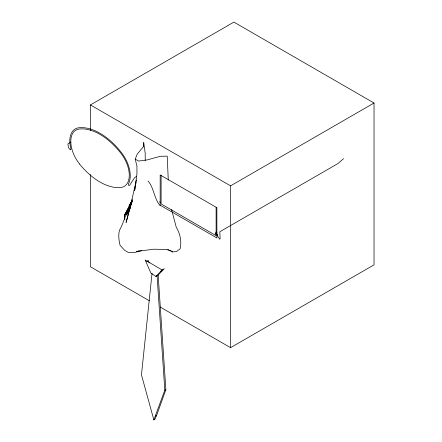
<?xml version="1.0" encoding="UTF-8"?>
<svg xmlns="http://www.w3.org/2000/svg" width="442" height="442" viewBox="0 0 442 442"><rect width="100%" height="100%" fill="white"/><g stroke="black" fill="none" stroke-linecap="round" stroke-linejoin="round"><path stroke-width="0.66" d="M143.562 146.368L143.738 142.589L145.214 153.363L145.214 160.468M143.738 142.589L143.523 146.589L137.241 154.092L135.219 159.137L136.926 166.098L136.926 174.043L134.672 190.447L135.926 181.977L129.821 208.751L132.13 199.668M152.054 273.156L141.462 374.86L153.849 419.9L154.915 419.287L156.595 415.508L165.872 389.606L158.159 275.139L164.297 268.631L162.037 269.935L155.904 276.443L150.932 273.162L145.136 260.012L162.037 269.935M135.926 181.977L135.252 186.237L135.915 183.087M126.528 215.077L129.285 205.182L131.849 201.668M136.092 181.325L136.429 180.021M131.86 201.762L126.08 222.536L129.622 208.862L131.915 201.856M125.34 213.398L124.545 215.674L124.788 219.403L124.357 215.779L127.622 209.049L128.992 207.287L124.357 215.779L128.837 207.458M153.849 419.9L164.805 390.22L157.092 275.753M128.484 210.491L126.97 214.271L130.191 204.663L132.462 199.906M130.97 204.21L131.976 201.806M129.036 208.768L129.777 207.055M215.149 233.923L216.365 231.564M215.729 234.63L216.989 232.183M131.882 201.22C126.633 210.282 124.65 220.95 119.522 230.194C118.097 235.216 118.887 240.387 120.097 245.365L124.766 250.415L128.125 252.354L134.539 252.52L141.772 250.476M132.086 201.138L129.484 205.066L132.075 201.861M343.572 158.667L337.959 163.546L219.834 231.746L220.105 238.724L219.735 239.238L217.63 236.277L217.199 234.387L216.359 233.409M136.219 176.596L134.539 177.728L129.633 185.281L128.688 185.491L128.351 183.982L129.07 182.59A25.846 14.923 60 0 0 121.058 152.153A58.233 33.62 60 0 0 78.798 127.766A26.106 15.072 60 0 0 70.891 148.683L70.786 149.755L70.317 149.739L68.858 148.236L67.963 144.821L68.002 143.794L70.98 142.075M160.175 205.215L216.873 237.945L216.873 207.685L160.175 174.955L160.175 205.215L159.899 205.386C154.02 198.452 154.059 187.988 148.098 181.043M90.428 130.412L90.428 104.931L233.895 22.1L374.037 103.014L374.037 264.835L230.569 347.666L160.197 307.041M90.428 104.931L230.569 185.844L374.037 103.014M146.506 261.454L148.203 260.476L149.313 263.007M160.601 271.454L162.86 270.15M155.904 276.443L158.159 275.139M164.805 390.22L165.872 389.606M155.529 416.121L156.595 415.508M138.981 250.868L136.302 251.509L153.733 249.189L166.595 249.515L171.032 250.829L172.485 251.929L176.507 251.542L180.093 248.829C181.866 241.376 180.121 233.696 176.259 227.238L171.568 209.585M172.485 251.929L167.783 249.47M135.219 159.137L138.573 161.07L147.308 159.905L160.302 156.275L167.225 156.153L168.264 180.005M149.468 300.842L90.428 266.758L90.428 174.48M159.739 201.679L160.175 202.552M217.199 234.387L217.271 234.945M230.569 185.844L230.569 347.666M216.116 207.248L216.116 235.68L161.109 203.922L161.109 175.491M79.571 164.048L79.3 163.673A24.724 14.271 60 0 1 79.3 129.025A56.858 32.83 60 0 1 120.561 152.849A24.465 14.127 60 0 1 129.279 175.408A24.465 14.127 60 0 1 120.29 187.557A58.355 33.691 60 0 1 79.571 164.048"/></g></svg>
